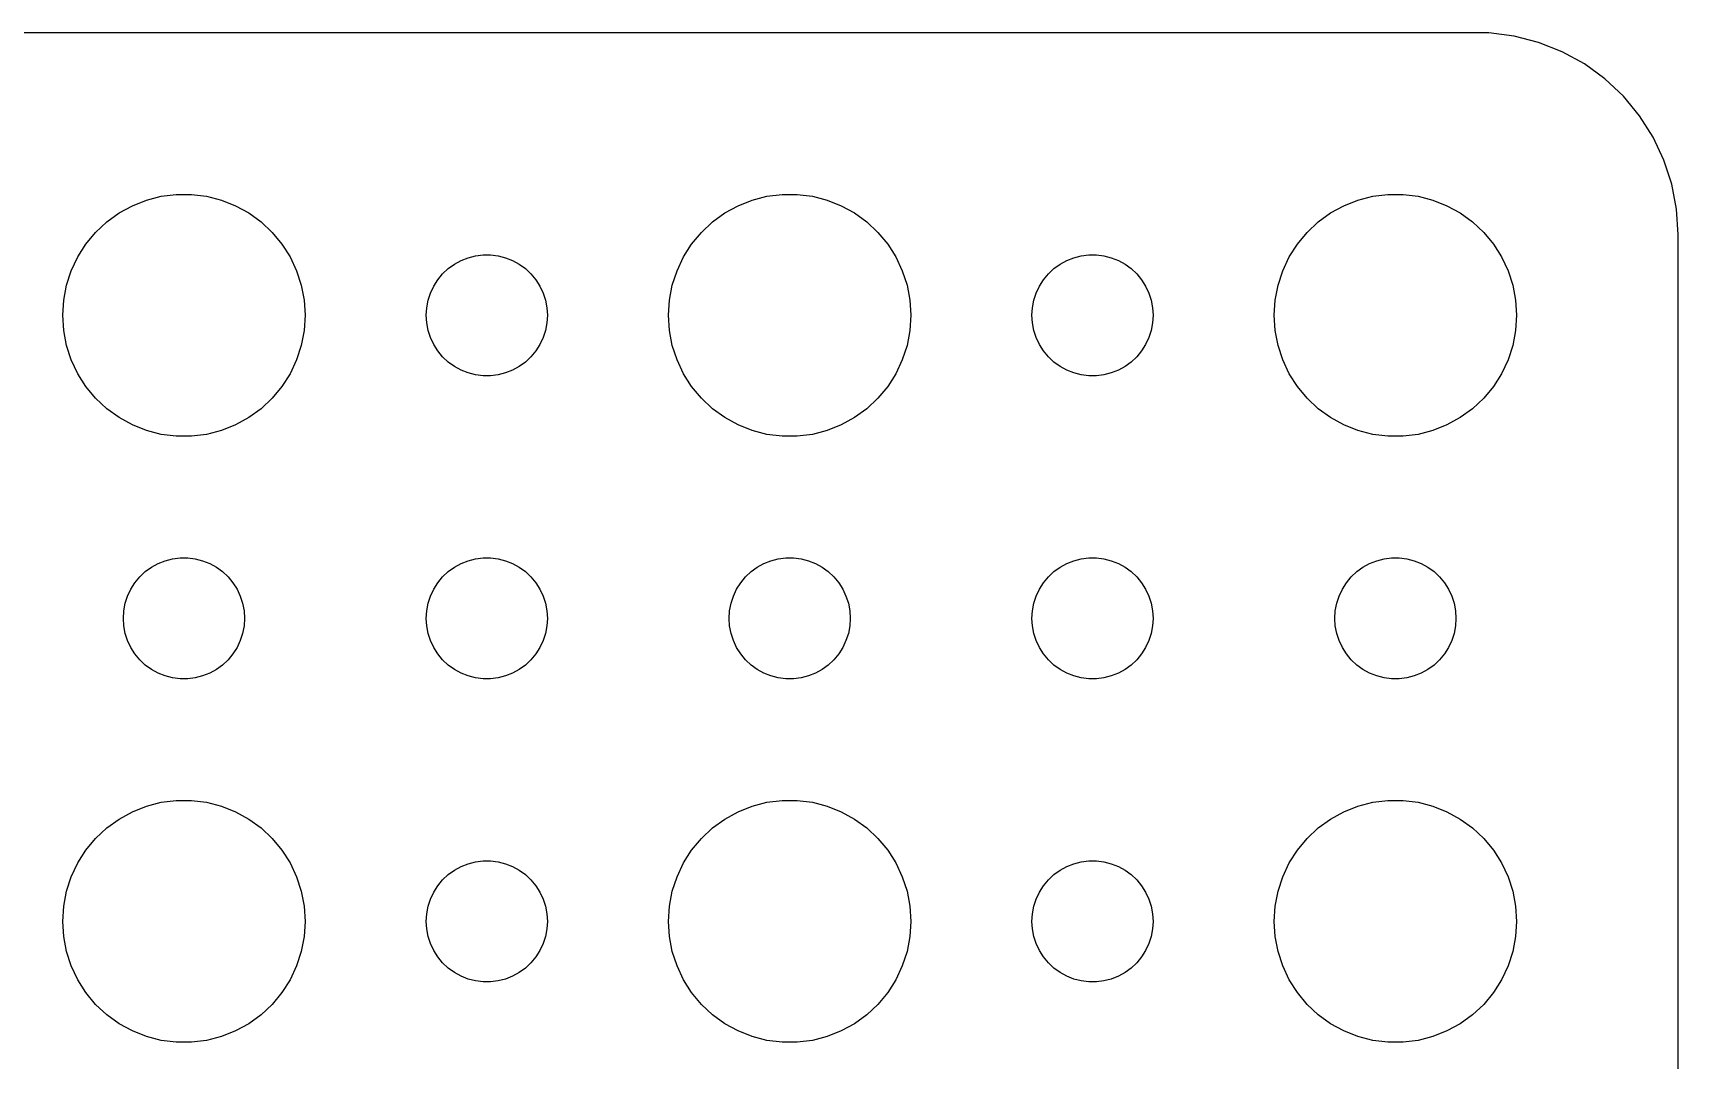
# Model space of a CAD drawing. Header units: metres. Extents: x -37 to 37, y 248 to 508.
# Drawn here: x -3.74 to 37, y 428.57 to 453.99 of the extents above; entities that cross this region are included whole.
import ezdxf

# ---------------------------------------------------------------- set-up
doc = ezdxf.new("R2010")
doc.units = ezdxf.units.M

msp = doc.modelspace()

# ---------------------------------------------------------------- linework, layer by layer
for p, q in [((32.3139, 453.99), (-32.3139, 453.99)), ((32.9369, 453.911), (32.3139, 453.99)), ((33.5451, 453.755), (32.9369, 453.911)), ((34.1289, 453.524), (33.5451, 453.755)), ((34.6791, 453.222), (34.1289, 453.524)), ((35.1871, 452.853), (34.6791, 453.222)), ((35.6448, 452.423), (35.1871, 452.853)), ((36.0451, 451.939), (35.6448, 452.423)), ((36.3815, 451.409), (36.0451, 451.939)), ((36.6489, 450.841), (36.3815, 451.409)), ((36.8429, 450.243), (36.6489, 450.841)), ((36.9606, 449.627), (36.8429, 450.243)), ((-1.27733, 449.714), (-0.92705, 449.853)), ((-0.92705, 449.853), (-0.56213, 449.947)), ((-0.56213, 449.947), (-0.18837, 449.994)), ((-0.18837, 449.994), (0.18837, 449.994)), ((0.18837, 449.994), (0.56213, 449.947)), ((0.56213, 449.947), (0.92705, 449.853)), ((0.92705, 449.853), (1.27733, 449.714)), ((13.7227, 449.714), (14.0729, 449.853)), ((14.0729, 449.853), (14.4379, 449.947)), ((14.4379, 449.947), (14.8116, 449.994)), ((14.8116, 449.994), (15.1884, 449.994)), ((15.1884, 449.994), (15.5621, 449.947)), ((15.5621, 449.947), (15.927, 449.853)), ((15.927, 449.853), (16.2773, 449.714)), ((28.7227, 449.714), (29.0729, 449.853)), ((29.0729, 449.853), (29.4379, 449.947)), ((29.4379, 449.947), (29.8116, 449.994)), ((29.8116, 449.994), (30.1884, 449.994)), ((30.1884, 449.994), (30.5621, 449.947)), ((30.5621, 449.947), (30.927, 449.853)), ((30.927, 449.853), (31.2773, 449.714)), ((-1.91226, 449.312), (-1.60747, 449.533)), ((-1.60747, 449.533), (-1.27733, 449.714)), ((1.27733, 449.714), (1.60747, 449.533)), ((1.60747, 449.533), (1.91226, 449.312)), ((13.0877, 449.312), (13.3925, 449.533)), ((13.3925, 449.533), (13.7227, 449.714)), ((16.2773, 449.714), (16.6075, 449.533)), ((16.6075, 449.533), (16.9123, 449.312)), ((28.0877, 449.312), (28.3925, 449.533)), ((28.3925, 449.533), (28.7227, 449.714)), ((31.2773, 449.714), (31.6075, 449.533)), ((31.6075, 449.533), (31.9123, 449.312)), ((37, 449), (36.9606, 449.627)), ((-2.42705, 448.763), (-2.1869, 449.054)), ((-2.1869, 449.054), (-1.91226, 449.312)), ((1.91226, 449.312), (2.1869, 449.054)), ((2.1869, 449.054), (2.42705, 448.763)), ((12.5729, 448.763), (12.8131, 449.054)), ((12.8131, 449.054), (13.0877, 449.312)), ((16.9123, 449.312), (17.1869, 449.054)), ((17.1869, 449.054), (17.427, 448.763)), ((27.5729, 448.763), (27.8131, 449.054)), ((27.8131, 449.054), (28.0877, 449.312)), ((31.9123, 449.312), (32.1869, 449.054)), ((32.1869, 449.054), (32.427, 448.763)), ((37, 415), (37, 449)), ((-2.62891, 448.445), (-2.42705, 448.763)), ((2.42705, 448.763), (2.62891, 448.445)), ((12.3711, 448.445), (12.5729, 448.763)), ((17.427, 448.763), (17.6289, 448.445)), ((27.3711, 448.445), (27.5729, 448.763)), ((32.427, 448.763), (32.6289, 448.445)), ((-2.78932, 448.104), (-2.62891, 448.445)), ((2.62891, 448.445), (2.78932, 448.104)), ((6.40654, 448.027), (6.54385, 448.156)), ((6.54385, 448.156), (6.69626, 448.266)), ((6.69626, 448.266), (6.86133, 448.357)), ((6.86133, 448.357), (7.03647, 448.427)), ((7.03647, 448.427), (7.21892, 448.473)), ((7.21892, 448.473), (7.40581, 448.497)), ((7.40581, 448.497), (7.59418, 448.497)), ((7.59418, 448.497), (7.78107, 448.473)), ((7.78107, 448.473), (7.96352, 448.427)), ((7.96352, 448.427), (8.13866, 448.357)), ((8.13866, 448.357), (8.30373, 448.266)), ((8.30373, 448.266), (8.45613, 448.156)), ((8.45613, 448.156), (8.59344, 448.027)), ((12.2107, 448.104), (12.3711, 448.445)), ((17.6289, 448.445), (17.7893, 448.104)), ((21.4065, 448.027), (21.5439, 448.156)), ((21.5439, 448.156), (21.6963, 448.266)), ((21.6963, 448.266), (21.8613, 448.357)), ((21.8613, 448.357), (22.0365, 448.427)), ((22.0365, 448.427), (22.2189, 448.473)), ((22.2189, 448.473), (22.4058, 448.497)), ((22.4058, 448.497), (22.5942, 448.497)), ((22.5942, 448.497), (22.7811, 448.473)), ((22.7811, 448.473), (22.9635, 448.427)), ((22.9635, 448.427), (23.1387, 448.357)), ((23.1387, 448.357), (23.3037, 448.266)), ((23.3037, 448.266), (23.4561, 448.156)), ((23.4561, 448.156), (23.5934, 448.027)), ((27.2107, 448.104), (27.3711, 448.445)), ((32.6289, 448.445), (32.7893, 448.104)), ((-2.97633, 447.376), (-2.90575, 447.746)), ((-2.90575, 447.746), (-2.78932, 448.104)), ((2.78932, 448.104), (2.90575, 447.746)), ((2.90575, 447.746), (2.97633, 447.376)), ((6.18553, 447.723), (6.28647, 447.882)), ((6.28647, 447.882), (6.40654, 448.027)), ((8.59344, 448.027), (8.71352, 447.882)), ((8.71352, 447.882), (8.81445, 447.723)), ((12.0237, 447.376), (12.0942, 447.746)), ((12.0942, 447.746), (12.2107, 448.104)), ((17.7893, 448.104), (17.9057, 447.746)), ((17.9057, 447.746), (17.9763, 447.376)), ((21.1855, 447.723), (21.2865, 447.882)), ((21.2865, 447.882), (21.4065, 448.027)), ((23.5934, 448.027), (23.7135, 447.882)), ((23.7135, 447.882), (23.8145, 447.723)), ((27.0237, 447.376), (27.0942, 447.746)), ((27.0942, 447.746), (27.2107, 448.104)), ((32.7893, 448.104), (32.9057, 447.746)), ((32.9057, 447.746), (32.9763, 447.376)), ((-3, 447), (-2.97633, 447.376)), ((2.97633, 447.376), (3, 447)), ((6.01183, 447.188), (6.04712, 447.373)), ((6.04712, 447.373), (6.10533, 447.552)), ((6.10533, 447.552), (6.18553, 447.723)), ((8.81445, 447.723), (8.89465, 447.552)), ((8.89465, 447.552), (8.95287, 447.373)), ((8.95287, 447.373), (8.98816, 447.188)), ((12, 447), (12.0237, 447.376)), ((17.9763, 447.376), (18, 447)), ((21.0118, 447.188), (21.0471, 447.373)), ((21.0471, 447.373), (21.1053, 447.552)), ((21.1053, 447.552), (21.1855, 447.723)), ((23.8145, 447.723), (23.8947, 447.552)), ((23.8947, 447.552), (23.9529, 447.373)), ((23.9529, 447.373), (23.9882, 447.188)), ((27, 447), (27.0237, 447.376)), ((32.9763, 447.376), (33, 447)), ((-2.97633, 446.624), (-3, 447)), ((3, 447), (2.97633, 446.624)), ((6, 447), (6.01183, 447.188)), ((6.01183, 446.812), (6, 447)), ((8.98816, 447.188), (9, 447)), ((9, 447), (8.98816, 446.812)), ((12.0237, 446.624), (12, 447)), ((18, 447), (17.9763, 446.624)), ((21, 447), (21.0118, 447.188)), ((21.0118, 446.812), (21, 447)), ((23.9882, 447.188), (24, 447)), ((24, 447), (23.9882, 446.812)), ((27.0237, 446.624), (27, 447)), ((33, 447), (32.9763, 446.624)), ((-2.90575, 446.254), (-2.97633, 446.624)), ((2.97633, 446.624), (2.90575, 446.254)), ((6.04712, 446.627), (6.01183, 446.812)), ((6.10533, 446.448), (6.04712, 446.627)), ((8.95287, 446.627), (8.89465, 446.448)), ((8.98816, 446.812), (8.95287, 446.627)), ((12.0942, 446.254), (12.0237, 446.624)), ((17.9763, 446.624), (17.9057, 446.254)), ((21.0471, 446.627), (21.0118, 446.812)), ((21.1053, 446.448), (21.0471, 446.627)), ((23.9529, 446.627), (23.8947, 446.448)), ((23.9882, 446.812), (23.9529, 446.627)), ((27.0942, 446.254), (27.0237, 446.624)), ((32.9763, 446.624), (32.9057, 446.254)), ((-2.78932, 445.896), (-2.90575, 446.254)), ((2.90575, 446.254), (2.78932, 445.896)), ((6.18553, 446.277), (6.10533, 446.448)), ((6.28647, 446.118), (6.18553, 446.277)), ((6.40654, 445.973), (6.28647, 446.118)), ((8.71352, 446.118), (8.59344, 445.973)), ((8.81445, 446.277), (8.71352, 446.118)), ((8.89465, 446.448), (8.81445, 446.277)), ((12.2107, 445.896), (12.0942, 446.254)), ((17.9057, 446.254), (17.7893, 445.896)), ((21.1855, 446.277), (21.1053, 446.448)), ((21.2865, 446.118), (21.1855, 446.277)), ((21.4065, 445.973), (21.2865, 446.118)), ((23.7135, 446.118), (23.5934, 445.973)), ((23.8145, 446.277), (23.7135, 446.118)), ((23.8947, 446.448), (23.8145, 446.277)), ((27.2107, 445.896), (27.0942, 446.254)), ((32.9057, 446.254), (32.7893, 445.896)), ((-2.62891, 445.555), (-2.78932, 445.896)), ((2.78932, 445.896), (2.62891, 445.555)), ((6.54385, 445.844), (6.40654, 445.973)), ((6.69626, 445.734), (6.54385, 445.844)), ((6.86133, 445.643), (6.69626, 445.734)), ((8.30373, 445.734), (8.13866, 445.643)), ((8.45613, 445.844), (8.30373, 445.734)), ((8.59344, 445.973), (8.45613, 445.844)), ((12.3711, 445.555), (12.2107, 445.896)), ((17.7893, 445.896), (17.6289, 445.555)), ((21.5439, 445.844), (21.4065, 445.973)), ((21.6963, 445.734), (21.5439, 445.844)), ((21.8613, 445.643), (21.6963, 445.734)), ((23.3037, 445.734), (23.1387, 445.643)), ((23.4561, 445.844), (23.3037, 445.734)), ((23.5934, 445.973), (23.4561, 445.844)), ((27.3711, 445.555), (27.2107, 445.896)), ((32.7893, 445.896), (32.6289, 445.555)), ((-2.42705, 445.237), (-2.62891, 445.555)), ((2.62891, 445.555), (2.42705, 445.237)), ((7.03647, 445.573), (6.86133, 445.643)), ((7.21892, 445.527), (7.03647, 445.573)), ((7.40581, 445.503), (7.21892, 445.527)), ((7.59418, 445.503), (7.40581, 445.503)), ((7.78107, 445.527), (7.59418, 445.503)), ((7.96352, 445.573), (7.78107, 445.527)), ((8.13866, 445.643), (7.96352, 445.573)), ((12.5729, 445.237), (12.3711, 445.555)), ((17.6289, 445.555), (17.427, 445.237)), ((22.0365, 445.573), (21.8613, 445.643)), ((22.2189, 445.527), (22.0365, 445.573)), ((22.4058, 445.503), (22.2189, 445.527)), ((22.5942, 445.503), (22.4058, 445.503)), ((22.7811, 445.527), (22.5942, 445.503)), ((22.9635, 445.573), (22.7811, 445.527)), ((23.1387, 445.643), (22.9635, 445.573)), ((27.5729, 445.237), (27.3711, 445.555)), ((32.6289, 445.555), (32.427, 445.237)), ((-2.1869, 444.946), (-2.42705, 445.237)), ((-1.91226, 444.688), (-2.1869, 444.946)), ((2.1869, 444.946), (1.91226, 444.688)), ((2.42705, 445.237), (2.1869, 444.946)), ((12.8131, 444.946), (12.5729, 445.237)), ((13.0877, 444.688), (12.8131, 444.946)), ((17.1869, 444.946), (16.9123, 444.688)), ((17.427, 445.237), (17.1869, 444.946)), ((27.8131, 444.946), (27.5729, 445.237)), ((28.0877, 444.688), (27.8131, 444.946)), ((32.1869, 444.946), (31.9123, 444.688)), ((32.427, 445.237), (32.1869, 444.946)), ((-1.60747, 444.467), (-1.91226, 444.688)), ((1.91226, 444.688), (1.60747, 444.467)), ((13.3925, 444.467), (13.0877, 444.688)), ((16.9123, 444.688), (16.6075, 444.467)), ((28.3925, 444.467), (28.0877, 444.688)), ((31.9123, 444.688), (31.6075, 444.467)), ((-1.27733, 444.286), (-1.60747, 444.467)), ((-0.92705, 444.147), (-1.27733, 444.286)), ((-0.56213, 444.053), (-0.92705, 444.147)), ((0.92705, 444.147), (0.56213, 444.053)), ((1.27733, 444.286), (0.92705, 444.147)), ((1.60747, 444.467), (1.27733, 444.286)), ((13.7227, 444.286), (13.3925, 444.467)), ((14.0729, 444.147), (13.7227, 444.286)), ((14.4379, 444.053), (14.0729, 444.147)), ((15.927, 444.147), (15.5621, 444.053)), ((16.2773, 444.286), (15.927, 444.147)), ((16.6075, 444.467), (16.2773, 444.286)), ((28.7227, 444.286), (28.3925, 444.467)), ((29.0729, 444.147), (28.7227, 444.286)), ((29.4379, 444.053), (29.0729, 444.147)), ((30.927, 444.147), (30.5621, 444.053)), ((31.2773, 444.286), (30.927, 444.147)), ((31.6075, 444.467), (31.2773, 444.286)), ((-0.18837, 444.006), (-0.56213, 444.053)), ((0.18837, 444.006), (-0.18837, 444.006)), ((0.56213, 444.053), (0.18837, 444.006)), ((14.8116, 444.006), (14.4379, 444.053)), ((15.1884, 444.006), (14.8116, 444.006)), ((15.5621, 444.053), (15.1884, 444.006)), ((29.8116, 444.006), (29.4379, 444.053)), ((30.1884, 444.006), (29.8116, 444.006)), ((30.5621, 444.053), (30.1884, 444.006)), ((-0.80373, 440.766), (-0.63866, 440.857)), ((-0.63866, 440.857), (-0.46352, 440.927)), ((-0.46352, 440.927), (-0.28107, 440.973)), ((-0.28107, 440.973), (-0.09418, 440.997)), ((-0.09418, 440.997), (0.09418, 440.997)), ((0.09418, 440.997), (0.28107, 440.973)), ((0.28107, 440.973), (0.46352, 440.927)), ((0.46352, 440.927), (0.63866, 440.857)), ((0.63866, 440.857), (0.80373, 440.766)), ((6.69626, 440.766), (6.86133, 440.857)), ((6.86133, 440.857), (7.03647, 440.927)), ((7.03647, 440.927), (7.21892, 440.973)), ((7.21892, 440.973), (7.40581, 440.997)), ((7.40581, 440.997), (7.59418, 440.997)), ((7.59418, 440.997), (7.78107, 440.973)), ((7.78107, 440.973), (7.96352, 440.927)), ((7.96352, 440.927), (8.13866, 440.857)), ((8.13866, 440.857), (8.30373, 440.766)), ((14.1963, 440.766), (14.3613, 440.857)), ((14.3613, 440.857), (14.5365, 440.927)), ((14.5365, 440.927), (14.7189, 440.973)), ((14.7189, 440.973), (14.9058, 440.997)), ((14.9058, 440.997), (15.0942, 440.997)), ((15.0942, 440.997), (15.2811, 440.973)), ((15.2811, 440.973), (15.4635, 440.927)), ((15.4635, 440.927), (15.6387, 440.857)), ((15.6387, 440.857), (15.8037, 440.766)), ((21.6963, 440.766), (21.8613, 440.857)), ((21.8613, 440.857), (22.0365, 440.927)), ((22.0365, 440.927), (22.2189, 440.973)), ((22.2189, 440.973), (22.4058, 440.997)), ((22.4058, 440.997), (22.5942, 440.997)), ((22.5942, 440.997), (22.7811, 440.973)), ((22.7811, 440.973), (22.9635, 440.927)), ((22.9635, 440.927), (23.1387, 440.857)), ((23.1387, 440.857), (23.3037, 440.766)), ((29.1963, 440.766), (29.3613, 440.857)), ((29.3613, 440.857), (29.5365, 440.927)), ((29.5365, 440.927), (29.7189, 440.973)), ((29.7189, 440.973), (29.9058, 440.997)), ((29.9058, 440.997), (30.0942, 440.997)), ((30.0942, 440.997), (30.2811, 440.973)), ((30.2811, 440.973), (30.4635, 440.927)), ((30.4635, 440.927), (30.6387, 440.857)), ((30.6387, 440.857), (30.8037, 440.766)), ((-1.21352, 440.382), (-1.09344, 440.527)), ((-1.09344, 440.527), (-0.95613, 440.656)), ((-0.95613, 440.656), (-0.80373, 440.766)), ((0.80373, 440.766), (0.95613, 440.656)), ((0.95613, 440.656), (1.09344, 440.527)), ((1.09344, 440.527), (1.21352, 440.382)), ((6.28647, 440.382), (6.40654, 440.527)), ((6.40654, 440.527), (6.54385, 440.656)), ((6.54385, 440.656), (6.69626, 440.766)), ((8.30373, 440.766), (8.45613, 440.656)), ((8.45613, 440.656), (8.59344, 440.527)), ((8.59344, 440.527), (8.71352, 440.382)), ((13.7865, 440.382), (13.9065, 440.527)), ((13.9065, 440.527), (14.0439, 440.656)), ((14.0439, 440.656), (14.1963, 440.766)), ((15.8037, 440.766), (15.9561, 440.656)), ((15.9561, 440.656), (16.0934, 440.527)), ((16.0934, 440.527), (16.2135, 440.382)), ((21.2865, 440.382), (21.4065, 440.527)), ((21.4065, 440.527), (21.5439, 440.656)), ((21.5439, 440.656), (21.6963, 440.766)), ((23.3037, 440.766), (23.4561, 440.656)), ((23.4561, 440.656), (23.5934, 440.527)), ((23.5934, 440.527), (23.7135, 440.382)), ((28.7865, 440.382), (28.9065, 440.527)), ((28.9065, 440.527), (29.0439, 440.656)), ((29.0439, 440.656), (29.1963, 440.766)), ((30.8037, 440.766), (30.9561, 440.656)), ((30.9561, 440.656), (31.0934, 440.527)), ((31.0934, 440.527), (31.2135, 440.382)), ((-1.45287, 439.873), (-1.39465, 440.052)), ((-1.39465, 440.052), (-1.31445, 440.223)), ((-1.31445, 440.223), (-1.21352, 440.382)), ((1.21352, 440.382), (1.31445, 440.223)), ((1.31445, 440.223), (1.39465, 440.052)), ((1.39465, 440.052), (1.45287, 439.873)), ((6.04712, 439.873), (6.10533, 440.052)), ((6.10533, 440.052), (6.18553, 440.223)), ((6.18553, 440.223), (6.28647, 440.382)), ((8.71352, 440.382), (8.81445, 440.223)), ((8.81445, 440.223), (8.89465, 440.052)), ((8.89465, 440.052), (8.95287, 439.873)), ((13.5471, 439.873), (13.6053, 440.052)), ((13.6053, 440.052), (13.6855, 440.223)), ((13.6855, 440.223), (13.7865, 440.382)), ((16.2135, 440.382), (16.3145, 440.223)), ((16.3145, 440.223), (16.3947, 440.052)), ((16.3947, 440.052), (16.4529, 439.873)), ((21.0471, 439.873), (21.1053, 440.052)), ((21.1053, 440.052), (21.1855, 440.223)), ((21.1855, 440.223), (21.2865, 440.382)), ((23.7135, 440.382), (23.8145, 440.223)), ((23.8145, 440.223), (23.8947, 440.052)), ((23.8947, 440.052), (23.9529, 439.873)), ((28.5471, 439.873), (28.6053, 440.052)), ((28.6053, 440.052), (28.6855, 440.223)), ((28.6855, 440.223), (28.7865, 440.382)), ((31.2135, 440.382), (31.3145, 440.223)), ((31.3145, 440.223), (31.3947, 440.052)), ((31.3947, 440.052), (31.4529, 439.873)), ((-1.5, 439.5), (-1.48816, 439.688)), ((-1.48816, 439.688), (-1.45287, 439.873)), ((1.45287, 439.873), (1.48816, 439.688)), ((1.48816, 439.688), (1.5, 439.5)), ((6, 439.5), (6.01183, 439.688)), ((6.01183, 439.688), (6.04712, 439.873)), ((8.95287, 439.873), (8.98816, 439.688)), ((8.98816, 439.688), (9, 439.5)), ((13.5, 439.5), (13.5118, 439.688)), ((13.5118, 439.688), (13.5471, 439.873)), ((16.4529, 439.873), (16.4882, 439.688)), ((16.4882, 439.688), (16.5, 439.5)), ((21, 439.5), (21.0118, 439.688)), ((21.0118, 439.688), (21.0471, 439.873)), ((23.9529, 439.873), (23.9882, 439.688)), ((23.9882, 439.688), (24, 439.5)), ((28.5, 439.5), (28.5118, 439.688)), ((28.5118, 439.688), (28.5471, 439.873)), ((31.4529, 439.873), (31.4882, 439.688)), ((31.4882, 439.688), (31.5, 439.5)), ((-1.48816, 439.312), (-1.5, 439.5)), ((-1.45287, 439.127), (-1.48816, 439.312)), ((1.48816, 439.312), (1.45287, 439.127)), ((1.5, 439.5), (1.48816, 439.312)), ((6.01183, 439.312), (6, 439.5)), ((6.04712, 439.127), (6.01183, 439.312)), ((8.98816, 439.312), (8.95287, 439.127)), ((9, 439.5), (8.98816, 439.312)), ((13.5118, 439.312), (13.5, 439.5)), ((13.5471, 439.127), (13.5118, 439.312)), ((16.4882, 439.312), (16.4529, 439.127)), ((16.5, 439.5), (16.4882, 439.312)), ((21.0118, 439.312), (21, 439.5)), ((21.0471, 439.127), (21.0118, 439.312)), ((23.9882, 439.312), (23.9529, 439.127)), ((24, 439.5), (23.9882, 439.312)), ((28.5118, 439.312), (28.5, 439.5)), ((28.5471, 439.127), (28.5118, 439.312)), ((31.4882, 439.312), (31.4529, 439.127)), ((31.5, 439.5), (31.4882, 439.312)), ((-1.39465, 438.948), (-1.45287, 439.127)), ((-1.31445, 438.777), (-1.39465, 438.948)), ((-1.21352, 438.618), (-1.31445, 438.777)), ((1.31445, 438.777), (1.21352, 438.618)), ((1.39465, 438.948), (1.31445, 438.777)), ((1.45287, 439.127), (1.39465, 438.948)), ((6.10533, 438.948), (6.04712, 439.127)), ((6.18553, 438.777), (6.10533, 438.948)), ((6.28647, 438.618), (6.18553, 438.777)), ((8.81445, 438.777), (8.71352, 438.618)), ((8.89465, 438.948), (8.81445, 438.777)), ((8.95287, 439.127), (8.89465, 438.948)), ((13.6053, 438.948), (13.5471, 439.127)), ((13.6855, 438.777), (13.6053, 438.948)), ((13.7865, 438.618), (13.6855, 438.777)), ((16.3145, 438.777), (16.2135, 438.618)), ((16.3947, 438.948), (16.3145, 438.777)), ((16.4529, 439.127), (16.3947, 438.948)), ((21.1053, 438.948), (21.0471, 439.127)), ((21.1855, 438.777), (21.1053, 438.948)), ((21.2865, 438.618), (21.1855, 438.777)), ((23.8145, 438.777), (23.7135, 438.618)), ((23.8947, 438.948), (23.8145, 438.777)), ((23.9529, 439.127), (23.8947, 438.948)), ((28.6053, 438.948), (28.5471, 439.127)), ((28.6855, 438.777), (28.6053, 438.948)), ((28.7865, 438.618), (28.6855, 438.777)), ((31.3145, 438.777), (31.2135, 438.618)), ((31.3947, 438.948), (31.3145, 438.777)), ((31.4529, 439.127), (31.3947, 438.948)), ((-1.09344, 438.473), (-1.21352, 438.618)), ((-0.95613, 438.344), (-1.09344, 438.473)), ((1.09344, 438.473), (0.95613, 438.344)), ((1.21352, 438.618), (1.09344, 438.473)), ((6.40654, 438.473), (6.28647, 438.618)), ((6.54385, 438.344), (6.40654, 438.473)), ((8.59344, 438.473), (8.45613, 438.344)), ((8.71352, 438.618), (8.59344, 438.473)), ((13.9065, 438.473), (13.7865, 438.618)), ((14.0439, 438.344), (13.9065, 438.473)), ((16.0934, 438.473), (15.9561, 438.344)), ((16.2135, 438.618), (16.0934, 438.473)), ((21.4065, 438.473), (21.2865, 438.618)), ((21.5439, 438.344), (21.4065, 438.473)), ((23.5934, 438.473), (23.4561, 438.344)), ((23.7135, 438.618), (23.5934, 438.473)), ((28.9065, 438.473), (28.7865, 438.618)), ((29.0439, 438.344), (28.9065, 438.473)), ((31.0934, 438.473), (30.9561, 438.344)), ((31.2135, 438.618), (31.0934, 438.473)), ((-0.80373, 438.234), (-0.95613, 438.344)), ((-0.63866, 438.143), (-0.80373, 438.234)), ((-0.46352, 438.073), (-0.63866, 438.143)), ((-0.28107, 438.027), (-0.46352, 438.073)), ((-0.09418, 438.003), (-0.28107, 438.027)), ((0.09418, 438.003), (-0.09418, 438.003)), ((0.28107, 438.027), (0.09418, 438.003)), ((0.46352, 438.073), (0.28107, 438.027)), ((0.63866, 438.143), (0.46352, 438.073)), ((0.80373, 438.234), (0.63866, 438.143)), ((0.95613, 438.344), (0.80373, 438.234)), ((6.69626, 438.234), (6.54385, 438.344)), ((6.86133, 438.143), (6.69626, 438.234)), ((7.03647, 438.073), (6.86133, 438.143)), ((7.21892, 438.027), (7.03647, 438.073)), ((7.40581, 438.003), (7.21892, 438.027)), ((7.59418, 438.003), (7.40581, 438.003)), ((7.78107, 438.027), (7.59418, 438.003)), ((7.96352, 438.073), (7.78107, 438.027)), ((8.13866, 438.143), (7.96352, 438.073)), ((8.30373, 438.234), (8.13866, 438.143)), ((8.45613, 438.344), (8.30373, 438.234)), ((14.1963, 438.234), (14.0439, 438.344)), ((14.3613, 438.143), (14.1963, 438.234)), ((14.5365, 438.073), (14.3613, 438.143)), ((14.7189, 438.027), (14.5365, 438.073)), ((14.9058, 438.003), (14.7189, 438.027)), ((15.0942, 438.003), (14.9058, 438.003)), ((15.2811, 438.027), (15.0942, 438.003)), ((15.4635, 438.073), (15.2811, 438.027)), ((15.6387, 438.143), (15.4635, 438.073)), ((15.8037, 438.234), (15.6387, 438.143)), ((15.9561, 438.344), (15.8037, 438.234)), ((21.6963, 438.234), (21.5439, 438.344)), ((21.8613, 438.143), (21.6963, 438.234)), ((22.0365, 438.073), (21.8613, 438.143)), ((22.2189, 438.027), (22.0365, 438.073)), ((22.4058, 438.003), (22.2189, 438.027)), ((22.5942, 438.003), (22.4058, 438.003)), ((22.7811, 438.027), (22.5942, 438.003)), ((22.9635, 438.073), (22.7811, 438.027)), ((23.1387, 438.143), (22.9635, 438.073)), ((23.3037, 438.234), (23.1387, 438.143)), ((23.4561, 438.344), (23.3037, 438.234)), ((29.1963, 438.234), (29.0439, 438.344)), ((29.3613, 438.143), (29.1963, 438.234)), ((29.5365, 438.073), (29.3613, 438.143)), ((29.7189, 438.027), (29.5365, 438.073)), ((29.9058, 438.003), (29.7189, 438.027)), ((30.0942, 438.003), (29.9058, 438.003)), ((30.2811, 438.027), (30.0942, 438.003)), ((30.4635, 438.073), (30.2811, 438.027)), ((30.6387, 438.143), (30.4635, 438.073)), ((30.8037, 438.234), (30.6387, 438.143)), ((30.9561, 438.344), (30.8037, 438.234)), ((-1.60747, 434.533), (-1.27733, 434.714)), ((-1.27733, 434.714), (-0.92705, 434.853)), ((-0.92705, 434.853), (-0.56213, 434.947)), ((-0.56213, 434.947), (-0.18837, 434.994)), ((-0.18837, 434.994), (0.18837, 434.994)), ((0.18837, 434.994), (0.56213, 434.947)), ((0.56213, 434.947), (0.92705, 434.853)), ((0.92705, 434.853), (1.27733, 434.714)), ((1.27733, 434.714), (1.60747, 434.533)), ((13.3925, 434.533), (13.7227, 434.714)), ((13.7227, 434.714), (14.0729, 434.853)), ((14.0729, 434.853), (14.4379, 434.947)), ((14.4379, 434.947), (14.8116, 434.994)), ((14.8116, 434.994), (15.1884, 434.994)), ((15.1884, 434.994), (15.5621, 434.947)), ((15.5621, 434.947), (15.927, 434.853)), ((15.927, 434.853), (16.2773, 434.714)), ((16.2773, 434.714), (16.6075, 434.533)), ((28.3925, 434.533), (28.7227, 434.714)), ((28.7227, 434.714), (29.0729, 434.853)), ((29.0729, 434.853), (29.4379, 434.947)), ((29.4379, 434.947), (29.8116, 434.994)), ((29.8116, 434.994), (30.1884, 434.994)), ((30.1884, 434.994), (30.5621, 434.947)), ((30.5621, 434.947), (30.927, 434.853)), ((30.927, 434.853), (31.2773, 434.714)), ((31.2773, 434.714), (31.6075, 434.533)), ((-2.1869, 434.054), (-1.91226, 434.312)), ((-1.91226, 434.312), (-1.60747, 434.533)), ((1.60747, 434.533), (1.91226, 434.312)), ((1.91226, 434.312), (2.1869, 434.054)), ((12.8131, 434.054), (13.0877, 434.312)), ((13.0877, 434.312), (13.3925, 434.533)), ((16.6075, 434.533), (16.9123, 434.312)), ((16.9123, 434.312), (17.1869, 434.054)), ((27.8131, 434.054), (28.0877, 434.312)), ((28.0877, 434.312), (28.3925, 434.533)), ((31.6075, 434.533), (31.9123, 434.312)), ((31.9123, 434.312), (32.1869, 434.054)), ((-2.42705, 433.763), (-2.1869, 434.054)), ((2.1869, 434.054), (2.42705, 433.763)), ((12.5729, 433.763), (12.8131, 434.054)), ((17.1869, 434.054), (17.427, 433.763)), ((27.5729, 433.763), (27.8131, 434.054)), ((32.1869, 434.054), (32.427, 433.763)), ((-2.62891, 433.445), (-2.42705, 433.763)), ((2.42705, 433.763), (2.62891, 433.445)), ((7.21892, 433.473), (7.40581, 433.497)), ((7.40581, 433.497), (7.59418, 433.497)), ((7.59418, 433.497), (7.78107, 433.473)), ((12.3711, 433.445), (12.5729, 433.763)), ((17.427, 433.763), (17.6289, 433.445)), ((22.2189, 433.473), (22.4058, 433.497)), ((22.4058, 433.497), (22.5942, 433.497)), ((22.5942, 433.497), (22.7811, 433.473)), ((27.3711, 433.445), (27.5729, 433.763)), ((32.427, 433.763), (32.6289, 433.445)), ((-2.90575, 432.746), (-2.78932, 433.104)), ((-2.78932, 433.104), (-2.62891, 433.445)), ((2.62891, 433.445), (2.78932, 433.104)), ((2.78932, 433.104), (2.90575, 432.746)), ((6.40654, 433.027), (6.54385, 433.156)), ((6.54385, 433.156), (6.69626, 433.266)), ((6.69626, 433.266), (6.86133, 433.357)), ((6.86133, 433.357), (7.03647, 433.427)), ((7.03647, 433.427), (7.21892, 433.473)), ((7.78107, 433.473), (7.96352, 433.427)), ((7.96352, 433.427), (8.13866, 433.357)), ((8.13866, 433.357), (8.30373, 433.266)), ((8.30373, 433.266), (8.45613, 433.156)), ((8.45613, 433.156), (8.59344, 433.027)), ((12.0942, 432.746), (12.2107, 433.104)), ((12.2107, 433.104), (12.3711, 433.445)), ((17.6289, 433.445), (17.7893, 433.104)), ((17.7893, 433.104), (17.9057, 432.746)), ((21.4065, 433.027), (21.5439, 433.156)), ((21.5439, 433.156), (21.6963, 433.266)), ((21.6963, 433.266), (21.8613, 433.357)), ((21.8613, 433.357), (22.0365, 433.427)), ((22.0365, 433.427), (22.2189, 433.473)), ((22.7811, 433.473), (22.9635, 433.427)), ((22.9635, 433.427), (23.1387, 433.357)), ((23.1387, 433.357), (23.3037, 433.266)), ((23.3037, 433.266), (23.4561, 433.156)), ((23.4561, 433.156), (23.5934, 433.027)), ((27.0942, 432.746), (27.2107, 433.104)), ((27.2107, 433.104), (27.3711, 433.445)), ((32.6289, 433.445), (32.7893, 433.104)), ((32.7893, 433.104), (32.9057, 432.746)), ((-2.97633, 432.376), (-2.90575, 432.746)), ((2.90575, 432.746), (2.97633, 432.376)), ((6.10533, 432.552), (6.18553, 432.723)), ((6.18553, 432.723), (6.28647, 432.882)), ((6.28647, 432.882), (6.40654, 433.027)), ((8.59344, 433.027), (8.71352, 432.882)), ((8.71352, 432.882), (8.81445, 432.723)), ((8.81445, 432.723), (8.89465, 432.552)), ((12.0237, 432.376), (12.0942, 432.746)), ((17.9057, 432.746), (17.9763, 432.376)), ((21.1053, 432.552), (21.1855, 432.723)), ((21.1855, 432.723), (21.2865, 432.882)), ((21.2865, 432.882), (21.4065, 433.027)), ((23.5934, 433.027), (23.7135, 432.882)), ((23.7135, 432.882), (23.8145, 432.723)), ((23.8145, 432.723), (23.8947, 432.552)), ((27.0237, 432.376), (27.0942, 432.746)), ((32.9057, 432.746), (32.9763, 432.376)), ((-3, 432), (-2.97633, 432.376)), ((2.97633, 432.376), (3, 432)), ((6.01183, 432.188), (6.04712, 432.373)), ((6.04712, 432.373), (6.10533, 432.552)), ((8.89465, 432.552), (8.95287, 432.373)), ((8.95287, 432.373), (8.98816, 432.188)), ((12, 432), (12.0237, 432.376)), ((17.9763, 432.376), (18, 432)), ((21.0118, 432.188), (21.0471, 432.373)), ((21.0471, 432.373), (21.1053, 432.552)), ((23.8947, 432.552), (23.9529, 432.373)), ((23.9529, 432.373), (23.9882, 432.188)), ((27, 432), (27.0237, 432.376)), ((32.9763, 432.376), (33, 432)), ((-2.97633, 431.624), (-3, 432)), ((3, 432), (2.97633, 431.624)), ((6, 432), (6.01183, 432.188)), ((6.01183, 431.812), (6, 432)), ((8.98816, 432.188), (9, 432)), ((9, 432), (8.98816, 431.812)), ((12.0237, 431.624), (12, 432)), ((18, 432), (17.9763, 431.624)), ((21, 432), (21.0118, 432.188)), ((21.0118, 431.812), (21, 432)), ((23.9882, 432.188), (24, 432)), ((24, 432), (23.9882, 431.812)), ((27.0237, 431.624), (27, 432)), ((33, 432), (32.9763, 431.624)), ((-2.90575, 431.254), (-2.97633, 431.624)), ((2.97633, 431.624), (2.90575, 431.254)), ((6.04712, 431.627), (6.01183, 431.812)), ((6.10533, 431.448), (6.04712, 431.627)), ((6.18553, 431.277), (6.10533, 431.448)), ((8.89465, 431.448), (8.81445, 431.277)), ((8.95287, 431.627), (8.89465, 431.448)), ((8.98816, 431.812), (8.95287, 431.627)), ((12.0942, 431.254), (12.0237, 431.624)), ((17.9763, 431.624), (17.9057, 431.254)), ((21.0471, 431.627), (21.0118, 431.812)), ((21.1053, 431.448), (21.0471, 431.627)), ((21.1855, 431.277), (21.1053, 431.448)), ((23.8947, 431.448), (23.8145, 431.277)), ((23.9529, 431.627), (23.8947, 431.448)), ((23.9882, 431.812), (23.9529, 431.627)), ((27.0942, 431.254), (27.0237, 431.624)), ((32.9763, 431.624), (32.9057, 431.254)), ((-2.78932, 430.896), (-2.90575, 431.254)), ((2.90575, 431.254), (2.78932, 430.896)), ((6.28647, 431.118), (6.18553, 431.277)), ((6.40654, 430.973), (6.28647, 431.118)), ((8.71352, 431.118), (8.59344, 430.973)), ((8.81445, 431.277), (8.71352, 431.118)), ((12.2107, 430.896), (12.0942, 431.254)), ((17.9057, 431.254), (17.7893, 430.896)), ((21.2865, 431.118), (21.1855, 431.277)), ((21.4065, 430.973), (21.2865, 431.118)), ((23.7135, 431.118), (23.5934, 430.973)), ((23.8145, 431.277), (23.7135, 431.118)), ((27.2107, 430.896), (27.0942, 431.254)), ((32.9057, 431.254), (32.7893, 430.896)), ((-2.62891, 430.555), (-2.78932, 430.896)), ((2.78932, 430.896), (2.62891, 430.555)), ((6.54385, 430.844), (6.40654, 430.973)), ((6.69626, 430.734), (6.54385, 430.844)), ((6.86133, 430.643), (6.69626, 430.734)), ((7.03647, 430.573), (6.86133, 430.643)), ((8.13866, 430.643), (7.96352, 430.573)), ((8.30373, 430.734), (8.13866, 430.643)), ((8.45613, 430.844), (8.30373, 430.734)), ((8.59344, 430.973), (8.45613, 430.844)), ((12.3711, 430.555), (12.2107, 430.896)), ((17.7893, 430.896), (17.6289, 430.555)), ((21.5439, 430.844), (21.4065, 430.973)), ((21.6963, 430.734), (21.5439, 430.844)), ((21.8613, 430.643), (21.6963, 430.734)), ((22.0365, 430.573), (21.8613, 430.643)), ((23.1387, 430.643), (22.9635, 430.573)), ((23.3037, 430.734), (23.1387, 430.643)), ((23.4561, 430.844), (23.3037, 430.734)), ((23.5934, 430.973), (23.4561, 430.844)), ((27.3711, 430.555), (27.2107, 430.896)), ((32.7893, 430.896), (32.6289, 430.555)), ((-2.42705, 430.237), (-2.62891, 430.555)), ((-2.1869, 429.946), (-2.42705, 430.237)), ((2.42705, 430.237), (2.1869, 429.946)), ((2.62891, 430.555), (2.42705, 430.237)), ((7.21892, 430.527), (7.03647, 430.573)), ((7.40581, 430.503), (7.21892, 430.527)), ((7.59418, 430.503), (7.40581, 430.503)), ((7.78107, 430.527), (7.59418, 430.503)), ((7.96352, 430.573), (7.78107, 430.527)), ((12.5729, 430.237), (12.3711, 430.555)), ((12.8131, 429.946), (12.5729, 430.237)), ((17.427, 430.237), (17.1869, 429.946)), ((17.6289, 430.555), (17.427, 430.237)), ((22.2189, 430.527), (22.0365, 430.573)), ((22.4058, 430.503), (22.2189, 430.527)), ((22.5942, 430.503), (22.4058, 430.503)), ((22.7811, 430.527), (22.5942, 430.503)), ((22.9635, 430.573), (22.7811, 430.527)), ((27.5729, 430.237), (27.3711, 430.555)), ((27.8131, 429.946), (27.5729, 430.237)), ((32.427, 430.237), (32.1869, 429.946)), ((32.6289, 430.555), (32.427, 430.237)), ((-1.91226, 429.688), (-2.1869, 429.946)), ((2.1869, 429.946), (1.91226, 429.688)), ((13.0877, 429.688), (12.8131, 429.946)), ((17.1869, 429.946), (16.9123, 429.688)), ((28.0877, 429.688), (27.8131, 429.946)), ((32.1869, 429.946), (31.9123, 429.688)), ((-1.60747, 429.467), (-1.91226, 429.688)), ((-1.27733, 429.286), (-1.60747, 429.467)), ((1.60747, 429.467), (1.27733, 429.286)), ((1.91226, 429.688), (1.60747, 429.467)), ((13.3925, 429.467), (13.0877, 429.688)), ((13.7227, 429.286), (13.3925, 429.467)), ((16.6075, 429.467), (16.2773, 429.286)), ((16.9123, 429.688), (16.6075, 429.467)), ((28.3925, 429.467), (28.0877, 429.688)), ((28.7227, 429.286), (28.3925, 429.467)), ((31.6075, 429.467), (31.2773, 429.286)), ((31.9123, 429.688), (31.6075, 429.467)), ((-0.92705, 429.147), (-1.27733, 429.286)), ((-0.56213, 429.053), (-0.92705, 429.147)), ((-0.18837, 429.006), (-0.56213, 429.053)), ((0.18837, 429.006), (-0.18837, 429.006)), ((0.56213, 429.053), (0.18837, 429.006)), ((0.92705, 429.147), (0.56213, 429.053)), ((1.27733, 429.286), (0.92705, 429.147)), ((14.0729, 429.147), (13.7227, 429.286)), ((14.4379, 429.053), (14.0729, 429.147)), ((14.8116, 429.006), (14.4379, 429.053)), ((15.1884, 429.006), (14.8116, 429.006)), ((15.5621, 429.053), (15.1884, 429.006)), ((15.927, 429.147), (15.5621, 429.053)), ((16.2773, 429.286), (15.927, 429.147)), ((29.0729, 429.147), (28.7227, 429.286)), ((29.4379, 429.053), (29.0729, 429.147)), ((29.8116, 429.006), (29.4379, 429.053)), ((30.1884, 429.006), (29.8116, 429.006)), ((30.5621, 429.053), (30.1884, 429.006)), ((30.927, 429.147), (30.5621, 429.053)), ((31.2773, 429.286), (30.927, 429.147))]:
    msp.add_line(p, q)

doc.saveas('drawing.dxf')
